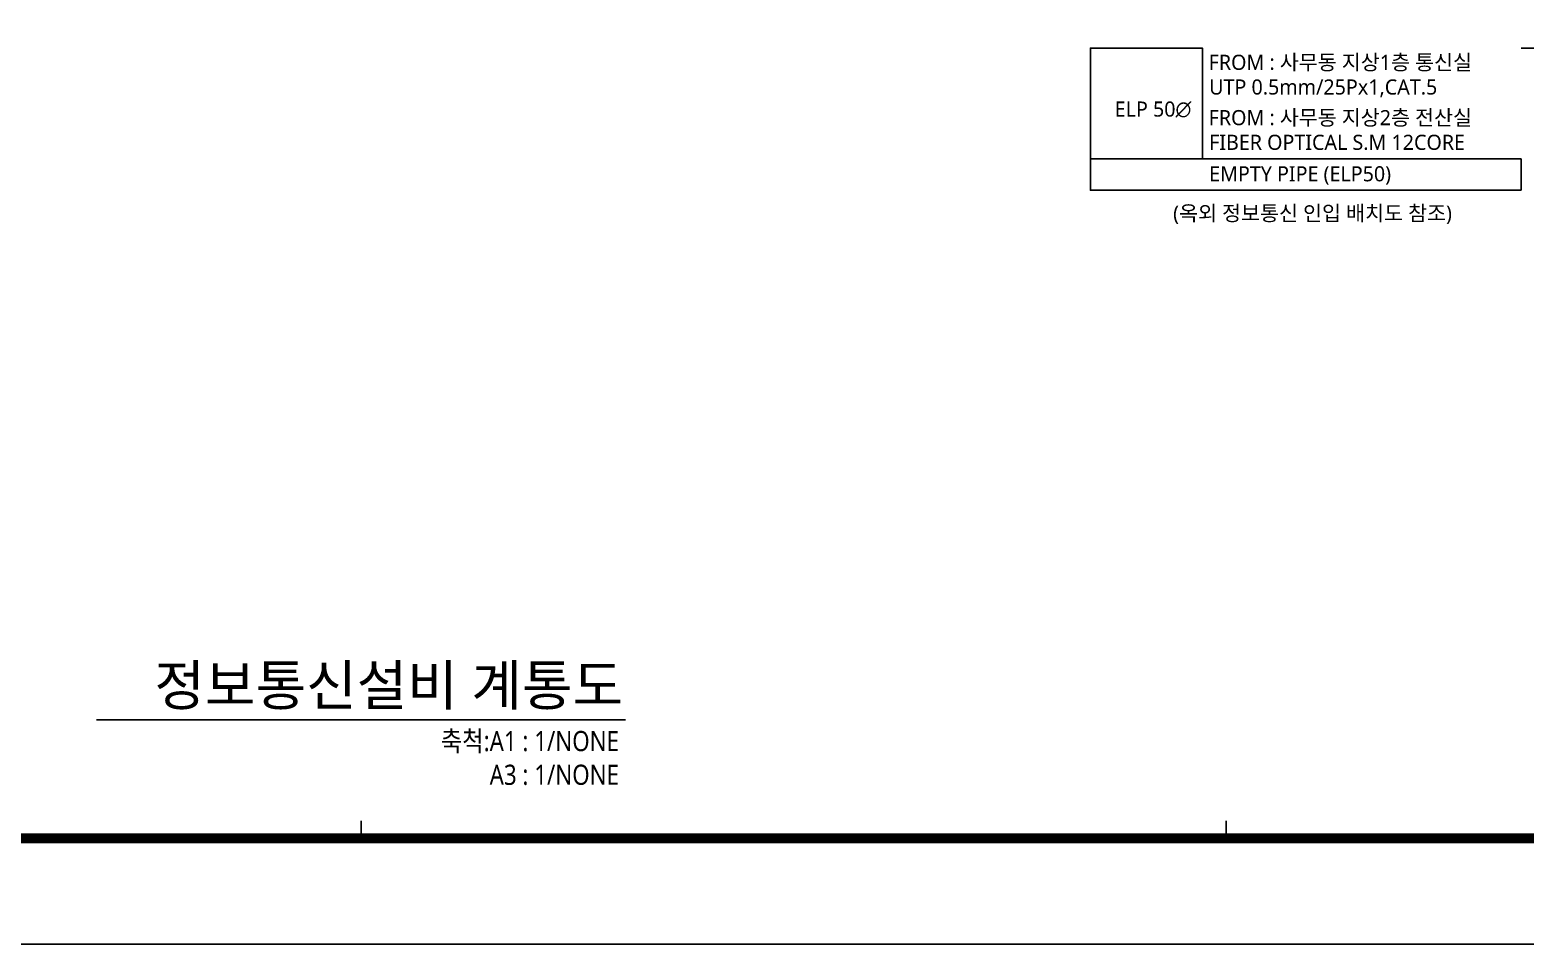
# Model space of a CAD drawing. Header units: millimetres. Extents: x 0 to 84100, y 0 to 59400.
# Drawn here: x 32426 to 62113, y 0 to 18150 of the extents above; entities that cross this region are included whole.
import ezdxf
from ezdxf.enums import TextEntityAlignment as Align

# ---------------------------------------------------------------- set-up
doc = ezdxf.new("R2010")
doc.units = ezdxf.units.MM
doc.header["$LTSCALE"] = 1000
doc.linetypes.add('HIDDEN', pattern=[0.375, 0.25, -0.125])
for name, color, linetype in [('S', 4, 'Continuous'), ('S2', 4, 'HIDDEN'), ('SHT', 5, 'Continuous'), ('SYM', 3, 'Continuous'), ('TIT', 2, 'Continuous')]:
    doc.layers.add(name, color=color, linetype=linetype)
doc.styles.add('GHS', font='malgun.ttf')

# ---------------------------------------------------------------- blocks, each defined once
blk = doc.blocks.new('XR-FORM-ET', base_point=(461, 408))
at = {"layer": 'SHT', "color": 171}
for p, q in [((78000, 4200), (78000, 4900)), ((112350, 4200), (112350, 4900))]:
    blk.add_line(p, q, dxfattribs=at)
at = {"layer": 'SHT'}
blk.add_lwpolyline([(0, 118800), (168200, 118800), (168200, 0), (0, 0)], close=True, dxfattribs=at)
at = {"layer": 'SHT', "const_width": 400}
blk.add_lwpolyline([(9300, 114600), (163900, 114600), (163900, 4200), (9300, 4200)], close=True, dxfattribs=at)

msp = doc.modelspace()

# ---------------------------------------------------------------- linework, layer by layer
at = {"layer": 'SYM', "color": 6}
for p, q in [((65120, 17789), (62034, 17789)), ((55708, 14968), (62034, 14968))]:
    msp.add_line(p, q, dxfattribs=at)
at = {"layer": 'TIT'}
msp.add_line((33750, 4450), (44250, 4450), dxfattribs=at)

# ---------------------------------------------------------------- block references
at = {"layer": 'S', "xscale": 0.5, "yscale": 0.5, "zscale": 0.5}
msp.add_blockref('XR-FORM-ET', (231, 204), dxfattribs=at)

# ---------------------------------------------------------------- texts
at = {"layer": 'SYM', "style": 'GHS'}
msp.add_text('ELP 50∅', height=300, dxfattribs=at).set_placement((53965, 16579), align=Align.MIDDLE_LEFT)
msp.add_text('(옥외 정보통신 인입 배치도 참조)', height=300, dxfattribs=at).set_placement((57893, 14512), align=Align.MIDDLE_CENTER)
at = {"layer": 'TIT', "style": 'GHS'}
msp.add_text('정보통신설비 계통도', height=800, dxfattribs=at).set_placement((44204, 5140), align=Align.MIDDLE_RIGHT)
at = {"layer": 'TIT', "style": 'GHS', "width": 0.85}
for s, p in [('축척:A1 : 1/NONE', (44123, 3831)), ('A3 : 1/NONE', (44123, 3162))]:
    msp.add_text(s, height=400, dxfattribs=at).set_placement(p, align=Align.RIGHT)

# ---------------------------------------------------------------- next in the draw order: wipeouts: each hides what was drawn before it
at = {"color": 6}
msp.add_wipeout([(55708, 17789), (55708, 16691), (62034, 16691), (62034, 17789)], dxfattribs=at).dxf.layer = 'SYM'

# ---------------------------------------------------------------- next in the draw order: texts
at = {"layer": 'SYM', "style": 'GHS'}
for s, p in [('FROM : 사무동 지상1층 통신실', (55830, 17507)), ('UTP 0.5mm/25Px1,CAT.5', (55840, 17017))]:
    msp.add_text(s, height=300, dxfattribs=at).set_placement(p, align=Align.MIDDLE_LEFT)

# ---------------------------------------------------------------- next in the draw order: wipeouts: each hides what was drawn before it
at = {"color": 6}
msp.add_wipeout([(55708, 16691), (55708, 15593), (62034, 15593), (62034, 16691)], dxfattribs=at).dxf.layer = 'SYM'

# ---------------------------------------------------------------- next in the draw order: linework, layer by layer
at = {"layer": 'S2'}
msp.add_line((55708, 15593), (55708, 15593), dxfattribs=at)
at = {"layer": 'SYM', "color": 6}
for p, q in [((53483, 15593), (62034, 15593)), ((55708, 15593), (55708, 15593)), ((62034, 15593), (55708, 15593)), ((62034, 14968), (62034, 15593))]:
    msp.add_line(p, q, dxfattribs=at)
msp.add_lwpolyline([(55708, 15593), (55708, 17789), (53483, 17789), (53483, 14968), (55708, 14968)], dxfattribs=at)

# ---------------------------------------------------------------- next in the draw order: texts
at = {"layer": 'SYM', "style": 'GHS'}
for s, p in [('FROM : 사무동 지상2층 전산실', (55830, 16409)), ('FIBER OPTICAL S.M 12CORE', (55840, 15919)), ('EMPTY PIPE (ELP50)', (55840, 15294))]:
    msp.add_text(s, height=300, dxfattribs=at).set_placement(p, align=Align.MIDDLE_LEFT)

doc.saveas('drawing.dxf')
